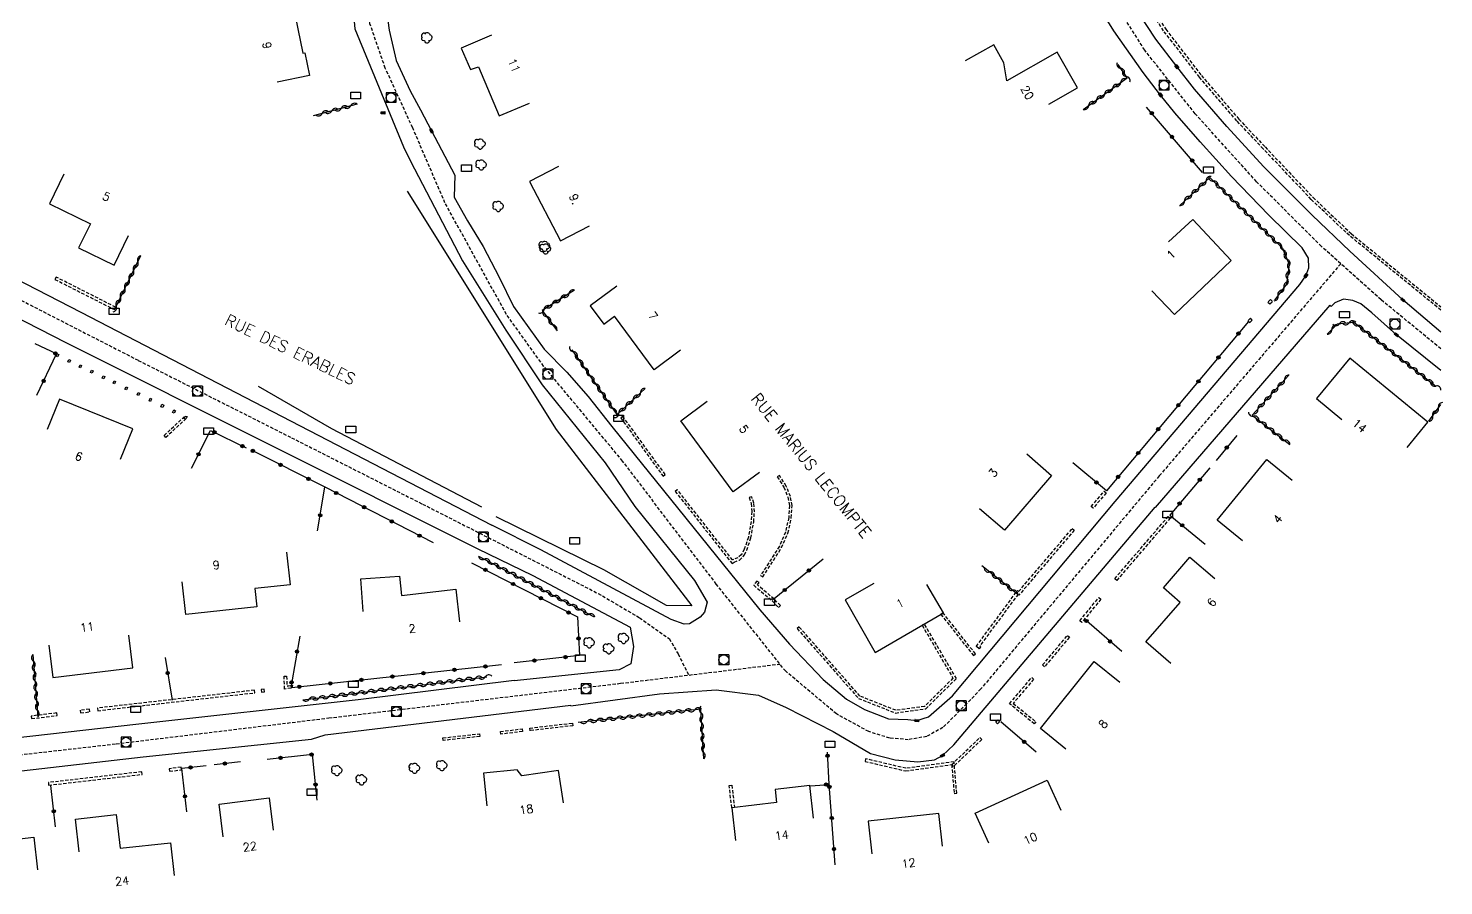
# Model space of a CAD drawing. Header units: millimetres. Extents: x 119599 to 140000, y 124063 to 129001.
# Drawn here: x 139784.9 to 140000.4, y 128032 to 128162.5 of the extents above; entities that cross this region are included whole.
import ezdxf
from ezdxf.enums import TextEntityAlignment as Align

# ---------------------------------------------------------------- set-up
doc = ezdxf.new("R2010")
doc.units = ezdxf.units.MM
doc.linetypes.add('DASHED', pattern=[0.75, 0.5, -0.25])
doc.layers.get('0').update_dxf_attribs({"linetype": 'CONTINUOUS'})
for name, color, linetype in [('W0001', 6, 'DASHED'), ('W0008', 7, 'CONTINUOUS'), ('W0100', 7, 'CONTINUOUS'), ('W0112', 1, 'DASHED'), ('W0300', 7, 'CONTINUOUS'), ('W0302', 3, 'CONTINUOUS'), ('W0310', 3, 'CONTINUOUS'), ('W0322', 7, 'CONTINUOUS'), ('W0400', 7, 'CONTINUOUS'), ('W0420', 7, 'CONTINUOUS'), ('W0989', 7, 'CONTINUOUS'), ('W0991', 7, 'CONTINUOUS'), ('W1471', 7, 'CONTINUOUS')]:
    doc.layers.add(name, color=color, linetype=linetype)
doc.styles.get("Standard").update_dxf_attribs({"font": 'romans.shx', "width": 0.85})

# ---------------------------------------------------------------- blocks, each defined once
blk = doc.blocks.new('t310o')
at = {"color": 0, "linetype": 'Continuous'}
for centre, start, end in [((-0.5, 0.38), 216.8699, 323.1304), ((0.5, -0.37), 36.8699, 143.1303)]:
    blk.add_arc(centre, 0.625, start, end, dxfattribs=at)
blk = doc.blocks.new('T400')
for p, q in [((-0.15, 0.3), (0.15, 0.3)), ((-0.15, -0.25), (-0.15, 0.3)), ((-0.15, 0.15), (0.15, 0.15)), ((-0.15, 0), (0.15, 0)), ((0.15, 0.3), (0.15, -0.25)), ((-0.15, -0.15), (0.15, -0.15)), ((-0.15, -0.25), (-0.15, -0.3)), ((-0.15, -0.3), (0.15, -0.3)), ((0.15, -0.3), (0.15, -0.25))]:
    blk.add_line(p, q)
blk = doc.blocks.new('T420')
for p, q in [((0.75, 0.75), (-0.75, 0.75)), ((-0.75, 0.75), (-0.75, -0.75)), ((0.75, 0.75), (0.75, -0.75)), ((0.75, -0.75), (-0.75, -0.75))]:
    blk.add_line(p, q)
blk.add_ellipse((0, 0), major_axis=(-0.53, 0.53), ratio=1, start_param=3.926991, end_param=10.210176)
blk = doc.blocks.new('T1471')
at = {"color": 0, "linetype": 'Continuous', "flags": 128}
blk.add_lwpolyline([(-0.75, -0.5), (-0.75, 0.5), (0.75, 0.5), (0.75, -0.5), (-0.75, -0.5)], dxfattribs=at)
blk = doc.blocks.new('T300')
for p, q in [((-0.8, 0.51), (-0.86, 0.34)), ((-0.86, 0.34), (-0.86, 0.17)), ((-0.86, 0.17), (-0.74, 0.06)), ((-0.69, 0.63), (-0.8, 0.51)), ((-0.8, -0.06), (-0.74, 0.06)), ((-0.74, 0.06), (-0.69, 0.11)), ((-0.57, 0.69), (-0.69, 0.63)), ((-0.46, 0.69), (-0.57, 0.69)), ((-0.29, 0.63), (-0.46, 0.69)), ((-0.29, 0.63), (-0.17, 0.74)), ((-0.23, 0.57), (-0.29, 0.63)), ((-0.17, 0.74), (-0.06, 0.8)), ((-0.06, 0.8), (0.06, 0.8)), ((0.06, 0.8), (0.23, 0.74)), ((0.23, 0.74), (0.34, 0.63)), ((0.34, 0.63), (0.4, 0.51)), ((0.46, 0.46), (0.34, 0.46)), ((0.4, 0.51), (0.4, 0.46)), ((0.57, 0.4), (0.46, 0.46)), ((0.57, 0.4), (0.69, 0.29)), ((0.69, 0.29), (0.74, 0.17)), ((0.74, 0.06), (0.69, -0.17)), ((0.74, 0.17), (0.74, 0.06)), ((-0.8, -0.17), (-0.8, -0.06)), ((-0.8, -0.23), (-0.8, -0.17)), ((-0.74, -0.34), (-0.8, -0.23)), ((-0.69, -0.4), (-0.74, -0.34)), ((-0.51, -0.46), (-0.69, -0.4)), ((-0.4, -0.46), (-0.51, -0.46)), ((-0.4, -0.46), (-0.34, -0.46)), ((-0.34, -0.46), (-0.34, -0.4)), ((-0.34, -0.51), (-0.34, -0.46)), ((-0.29, -0.63), (-0.34, -0.51)), ((-0.17, -0.74), (-0.29, -0.63)), ((-0.06, -0.8), (-0.17, -0.74)), ((0.06, -0.8), (-0.06, -0.8)), ((0.17, -0.74), (0.06, -0.8)), ((0.23, -0.69), (0.17, -0.74)), ((0.29, -0.46), (0.23, -0.46)), ((0.29, -0.63), (0.23, -0.69)), ((0.46, -0.4), (0.29, -0.46)), ((0.34, -0.51), (0.29, -0.63)), ((0.34, -0.51), (0.34, -0.46)), ((0.57, -0.34), (0.46, -0.4)), ((0.63, -0.29), (0.57, -0.34)), ((0.69, -0.17), (0.63, -0.29))]:
    blk.add_line(p, q)
blk = doc.blocks.new('t322o')
at = {"color": 0, "linetype": 'Continuous'}
for radius in [0.25, 0.15]:
    blk.add_circle((0, 0), radius, dxfattribs=at)

msp = doc.modelspace()

# ---------------------------------------------------------------- linework, layer by layer
at = {"layer": 'W0001'}
for points in [[(140000, 128113.74), (139990.89, 128121.21), (139981.79, 128129.34), (139971.93, 128139.19), (139962.58, 128149.54), (139954.89, 128159.22), (139948.38, 128169.57), (139942.36, 128180.58), (139939.19, 128188.6), (139936.17, 128199.72), (139933.66, 128211.74), (139930.82, 128227.26), (139923.27, 128267.71), (139915.41, 128311.39), (139913.07, 128320.41), (139910.04, 128336.84)], [(139984.74, 128126.7), (139957.1, 128094.39), (139929.95, 128061.96), (139927.8, 128059.72), (139924.17, 128056.07), (139921.71, 128054.72), (139918.89, 128054.23), (139916.06, 128054.47), (139912.87, 128055.45), (139907.96, 128058.15), (139900.22, 128064.65), (139889.66, 128077.91), (139875.39, 128096.65), (139863.36, 128111.12), (139857.71, 128118.98), (139848.34, 128135.96), (139843.42, 128147.4), (139839.25, 128156.48), (139836.92, 128163.23), (139834.2, 128188.82), (139829.41, 128225.3), (139824.62, 128260.74), (139820.56, 128290.43), (139819.25, 128299.95)], [(139570.49, 128242.6), (139580.61, 128211.35), (139590.92, 128179.62), (139594.48, 128167.23), (139602.48, 128140.63), (139609.48, 128118.54), (139613.17, 128108.67), (139616.86, 128100.95), (139622.87, 128091.62), (139634.32, 128076.72), (139655.82, 128049.18), (139660, 128044.89), (139664.42, 128042.07), (139667.98, 128041.09), (139673.01, 128040.47), (139684.23, 128040.58), (139693.93, 128041.2), (139728.36, 128045.61), (139798.27, 128053.6), (139830.64, 128057.53), (139875.09, 128062.81), (139899.35, 128065.75)], [(139616.09, 128102.55), (139664.67, 128112.13), (139704.63, 128119.74), (139728.33, 128123.91), (139756.26, 128128.96), (139761.91, 128129.57), (139765.59, 128129.33), (139769.15, 128128.23), (139773.82, 128126.26), (139801.63, 128111.99), (139824.96, 128100.21), (139844.92, 128090.1), (139871.68, 128076.49), (139877.95, 128072.8), (139882.49, 128069.62), (139883.84, 128067.28), (139885.45, 128064.06)]]:
    msp.add_lwpolyline(points, dxfattribs=at)
at = {"layer": 'W0008'}
for points in [[(140000, 128116.29), (139994.2, 128121.19), (139986.13, 128128.6), (139980.4, 128134.1), (139973.05, 128141.45), (139967.38, 128147.62), (139962.5, 128153.3), (139959.76, 128156.71), (139956.61, 128160.91), (139952.7, 128166.82), (139948.35, 128174.12), (139944.63, 128181.47), (139943.24, 128184.58), (139940.67, 128192.15), (139938.36, 128200.71), (139936.77, 128207.65), (139935.21, 128215.86), (139928.88, 128250.16), (139919.4, 128301.7), (139917.49, 128312.07), (139916.99, 128315.69), (139916.32, 128319.04), (139913.01, 128337.5)], [(139833.83, 128170.73), (139834.6, 128162.45), (139842.01, 128144.51), (139843.1, 128142.31), (139851.02, 128127.14), (139857.6, 128116.6), (139863.14, 128108.25), (139872.73, 128096.39), (139877.23, 128089.72), (139886.35, 128078.47), (139888.27, 128075.15), (139887.88, 128073.63), (139887.19, 128072.88), (139885.6, 128071.87), (139884.77, 128071.82), (139882.8, 128072.52), (139862.96, 128083.14), (139855.45, 128086.88)], [(139838.71, 128170.49), (139839.84, 128162.26), (139840.91, 128157.65), (139843.02, 128153.01), (139844.63, 128150.15), (139846.29, 128146.93), (139849.82, 128140.21), (139849.72, 128136.85), (139851.79, 128133.21), (139854.16, 128129.31), (139856.61, 128124.65), (139858.79, 128120.19), (139863.43, 128113.68), (139866.92, 128110.2), (139870.12, 128106.46), (139873.77, 128101.91), (139896.29, 128073.99), (139900.8, 128068.79), (139905.91, 128063.38), (139909.47, 128060.38), (139912.21, 128058.83), (139915.89, 128057.4), (139918.83, 128057.3), (139920.18, 128057.13), (139921.98, 128057.7), (139925.63, 128060.88), (139950.38, 128090.51)], [(139950.38, 128090.52), (139978.54, 128123.55), (139979.45, 128124.88), (139979.91, 128126.07), (139979.83, 128127.54), (139978.86, 128129.11), (139973.79, 128134.12), (139968.11, 128139.98), (139963.32, 128145.24), (139959.5, 128149.68), (139957.31, 128152.39), (139954.67, 128155.8), (139950.19, 128162.14), (139946.1, 128168.8)], [(139604.74, 128140.6), (139612.04, 128118.5), (139614.89, 128112), (139616.81, 128109.75), (139619.22, 128107.98), (139621.88, 128107.18), (139626.77, 128107.49), (139673.48, 128116.61), (139704.12, 128122.14), (139716.97, 128124.46), (139754.86, 128131.39), (139759.37, 128132.08), (139765.38, 128131.83), (139770.48, 128130.48), (139775.98, 128127.99), (139792.91, 128119.31), (139855.45, 128086.91)], [(139636.24, 128078.31), (139636.56, 128078.58), (139625.84, 128092.46), (139625.1, 128093.76), (139624.71, 128095.73), (139624.88, 128098), (139625.72, 128099.78), (139626.9, 128101.37), (139628.5, 128102.48), (139630.63, 128103.07), (139674.53, 128111.32), (139702.33, 128116.78), (139755.43, 128126.17), (139759.62, 128126.8), (139762.49, 128126.89), (139765.71, 128126.65), (139768.41, 128125.86), (139770.24, 128125.12), (139790.62, 128114.71), (139853.26, 128083.33)], [(140000, 128110.45), (139993.23, 128115.88), (139989.47, 128119.23), (139987.81, 128120.59), (139986.57, 128121.12), (139985.15, 128121.29), (139983.86, 128120.74), (139983.28, 128120.21), (139983.07, 128120.41), (139956.5, 128089.6)], [(139867.52, 128059.4), (139881.03, 128061.22), (139889.64, 128061.84), (139896.09, 128061), (139900.29, 128059.15), (139907.47, 128055.45), (139913.15, 128052.11), (139916.91, 128051.18), (139920.36, 128050.88), (139922.86, 128051.14), (139924.12, 128051.83), (139925.82, 128053.46), (139956.5, 128089.61)], [(139853.26, 128083.35), (139861.73, 128079.22), (139876.55, 128071.38), (139877.04, 128068.43), (139876.65, 128065.78), (139874.86, 128064.85), (139858.88, 128063.21)], [(139636.26, 128078.3), (139657.88, 128050.91), (139661.75, 128046.98), (139665.12, 128044.96), (139668.48, 128044.08), (139673.46, 128043.38), (139679.57, 128043.16), (139687.49, 128043.73), (139692.24, 128043.87), (139727.26, 128048.21), (139801.28, 128056.61), (139835.13, 128060.34), (139858.9, 128063.27)], [(139642.89, 128061.45), (139653.93, 128046.93), (139656.03, 128044.77), (139658.21, 128042.74), (139661.61, 128040.53), (139665.41, 128038.92), (139669.66, 128037.8), (139672, 128037.61), (139671.82, 128037.81), (139676.39, 128038.15), (139683.24, 128038.1), (139687, 128037.76), (139687.91, 128037.86), (139728.65, 128042.86), (139728.61, 128043.17), (139752.7, 128045.92), (139752.86, 128044.57), (139768.54, 128046.45), (139768.38, 128047.72), (139802.39, 128051.63), (139828.03, 128054.29), (139830.1, 128054.98), (139867.53, 128059.46)]]:
    msp.add_lwpolyline(points, dxfattribs=at)
at = {"layer": 'W0100'}
for p, q in [((139825.17, 128166.16), (139826.7, 128158.74)), ((139826.7, 128158.74), (139826.98, 128158.79)), ((139826.98, 128158.79), (139827.7, 128155.38)), ((139827.7, 128155.38), (139822.81, 128154.34)), ((139874.49, 128123.26), (139870.47, 128120.29)), ((139870.47, 128120.29), (139872.52, 128117.52)), ((139872.52, 128117.52), (139874.16, 128118.74)), ((139880.21, 128110.55), (139874.16, 128118.74)), ((139884.23, 128113.52), (139880.21, 128110.55)), ((139824.19, 128082.8), (139824.75, 128077.83)), ((139808.87, 128073.27), (139808.31, 128078.24)), ((139824.75, 128077.83), (139819.4, 128077.23)), ((139819.4, 128077.23), (139819.7, 128074.48)), ((139819.7, 128074.48), (139808.87, 128073.27))]:
    msp.add_line(p, q, dxfattribs=at)
for points in [[(139855.42, 128161.5), (139850.83, 128159.53), (139852.22, 128156.27), (139853.44, 128156.7), (139856.61, 128149.21), (139861.21, 128151.16)], [(139940.31, 128151.01), (139944.66, 128153.48), (139941.56, 128158.93), (139933.9, 128154.55), (139933.43, 128157.31), (139931.9, 128160.04), (139927.54, 128157.59)], [(139790.29, 128140.32), (139788.11, 128135.82), (139794.34, 128132.8), (139792.55, 128129.13), (139797.97, 128126.49), (139800.16, 128130.99)], [(139865.62, 128141.53), (139861.19, 128139.21), (139865.92, 128130.17), (139870.35, 128132.48)], [(139955.99, 128122.58), (139959.43, 128118.96), (139968.06, 128127.18), (139962.2, 128133.46), (139958.54, 128130.05)], [(139994.84, 128098.72), (139998.01, 128102.58), (139986.12, 128112.34), (139981.06, 128106.17), (139984.93, 128103)], [(139798.91, 128096.93), (139800.79, 128101.57), (139789.63, 128106.1), (139787.75, 128101.47)], [(139896.24, 128094.93), (139892.21, 128091.96), (139884.25, 128102.78), (139888.27, 128105.75)], [(139936.92, 128097.73), (139940.71, 128094.47), (139933.53, 128086.13), (139929.74, 128089.39)], [(139969.8, 128084.49), (139965.93, 128087.65), (139973.48, 128096.88), (139977.35, 128093.72)], [(139958.85, 128065.85), (139955.08, 128069.13), (139960.29, 128075.12), (139957.77, 128077.34), (139961.78, 128082.02), (139965.58, 128078.77)], [(139835.9, 128073.75), (139835.55, 128078.74), (139841.4, 128079.15), (139841.71, 128076.19), (139849.97, 128077.14), (139850.54, 128072.17)], [(139913.62, 128078.01), (139909.28, 128075.52), (139913.87, 128067.51), (139924.25, 128073.54), (139921.74, 128077.86)], [(139788.01, 128068.64), (139788.62, 128063.68), (139800.81, 128065.19), (139800.19, 128070.15)], [(139942.89, 128052.79), (139939, 128055.93), (139947.22, 128066.11), (139951.11, 128062.97)], [(139866.41, 128044.62), (139865.65, 128049.56), (139860.04, 128048.7), (139859.32, 128049.65), (139854.2, 128049.11), (139854.73, 128044.14)], [(139904.47, 128042.26), (139903.9, 128047.23), (139898.62, 128046.62), (139898.83, 128044.67), (139892.01, 128043.85), (139892.6, 128038.89)], [(139931.15, 128038.48), (139929.07, 128043.03), (139940.06, 128048.04), (139942.13, 128043.49)], [(139814.57, 128039.46), (139813.93, 128044.42), (139821.55, 128045.39), (139822.18, 128040.43)], [(139924.08, 128038), (139923.54, 128042.97), (139912.8, 128041.8), (139913.35, 128036.83)], [(139792.63, 128037.15), (139792.06, 128042.12), (139798.29, 128042.83), (139798.89, 128037.69), (139806.54, 128038.54), (139807.09, 128033.57)], [(139773.2, 128032.91), (139772.64, 128037.88), (139785.74, 128039.37), (139786.3, 128034.4)]]:
    msp.add_lwpolyline(points, dxfattribs=at)
at = {"layer": 'W0112'}
for p, q in [((139957.78, 128162.16), (139953.05, 128169.4)), ((139953.39, 128169.62), (139958.11, 128162.4)), ((139963.22, 128155.1), (139957.78, 128162.16)), ((139958.11, 128162.4), (139963.53, 128155.36)), ((139968.92, 128148.46), (139963.22, 128155.1)), ((139963.53, 128155.36), (139969.22, 128148.73)), ((139969.22, 128148.73), (139973.23, 128144.48)), ((139972.94, 128144.21), (139968.92, 128148.46)), ((139980.25, 128136.5), (139972.94, 128144.21)), ((139973.23, 128144.48), (139980.54, 128136.78)), ((139986.06, 128130.99), (139980.25, 128136.5)), ((139980.54, 128136.78), (139986.33, 128131.29)), ((139986.33, 128131.29), (140000, 128120.14)), ((140000, 128119.63), (139986.06, 128130.99)), ((139788.95, 128124.31), (139798.01, 128119.72)), ((139973.93, 128120.58), (139974.34, 128120.96)), ((139974.34, 128120.96), (139974.07, 128121.26)), ((139798.01, 128119.72), (139798.19, 128120.08)), ((139971.27, 128118.1), (139971, 128118.39)), ((139970.89, 128117.74), (139971.27, 128118.1)), ((139789.3, 128112.99), (139789.54, 128112.87)), ((139789.54, 128112.87), (139789.36, 128112.51)), ((139791.06, 128112.12), (139791.31, 128112.01)), ((139791.31, 128112.01), (139791.14, 128111.64)), ((139792.78, 128111.32), (139793.01, 128111.21)), ((139793.01, 128111.21), (139792.84, 128110.85)), ((139794.53, 128110.49), (139794.76, 128110.4)), ((139794.76, 128110.4), (139794.61, 128110.03)), ((139796.3, 128109.65), (139796.54, 128109.54)), ((139796.54, 128109.54), (139796.38, 128109.18)), ((139797.94, 128108.87), (139798.17, 128108.77)), ((139798.17, 128108.77), (139798.02, 128108.4)), ((139799.77, 128107.98), (139800, 128107.88)), ((139800, 128107.88), (139799.85, 128107.51)), ((139801.62, 128107.09), (139801.85, 128106.99)), ((139801.85, 128106.99), (139801.68, 128106.63)), ((139803.43, 128106.21), (139803.66, 128106.11)), ((139803.66, 128106.11), (139803.51, 128105.74)), ((139805.2, 128105.3), (139805.53, 128105.16)), ((139805.53, 128105.16), (139805.37, 128104.79)), ((139807.03, 128104.43), (139807.29, 128104.3)), ((139807.29, 128104.3), (139807.11, 128103.94)), ((139875.1, 128103.22), (139881.56, 128094.35)), ((139808.92, 128103.12), (139805.84, 128100.26)), ((139881.56, 128094.35), (139881.89, 128094.59)), ((139895.37, 128090.26), (139895.05, 128091.23)), ((139949.02, 128091.8), (139947.05, 128089.47)), ((139947.05, 128089.47), (139946.74, 128089.73)), ((139950.33, 128078.74), (139958.47, 128088.22)), ((139958.47, 128088.22), (139958.77, 128087.96)), ((139899.26, 128083.67), (139896.41, 128079.23)), ((139898.17, 128075.36), (139899.13, 128074.37)), ((139945.01, 128072.33), (139947.91, 128075.89)), ((139947.91, 128075.89), (139948.22, 128075.63)), ((139923.86, 128073.31), (139928.8, 128067.05)), ((139926.21, 128063.54), (139921.34, 128071.84)), ((139939.34, 128065.6), (139943.12, 128070.09)), ((139943.12, 128070.09), (139943.43, 128069.83)), ((139928.8, 128067.05), (139929.11, 128067.3)), ((139929.77, 128068.5), (139929.91, 128068.38)), ((139823.91, 128061.92), (139823.83, 128063.88)), ((139934.31, 128059.71), (139937.68, 128063.7)), ((139795.46, 128058.64), (139819.37, 128061.37)), ((139819.37, 128061.37), (139819.33, 128061.76)), ((139820.4, 128061.48), (139820.85, 128061.52)), ((139820.85, 128061.52), (139820.82, 128061.92)), ((139824.92, 128062.08), (139823.91, 128061.92)), ((139789.26, 128057.9), (139789.21, 128058.3)), ((139792.86, 128058.3), (139794.26, 128058.47)), ((139794.26, 128058.47), (139794.21, 128058.86)), ((139938.07, 128056.63), (139934.31, 128059.71)), ((139785.37, 128057.43), (139789.26, 128057.9)), ((139856.78, 128055.46), (139860.1, 128055.88)), ((139860.1, 128055.88), (139860.15, 128055.48)), ((139861.24, 128055.99), (139867.78, 128056.76)), ((139867.78, 128056.76), (139867.83, 128056.36)), ((139932.21, 128056.91), (139932.51, 128057.23)), ((139932.51, 128057.23), (139932.8, 128056.95)), ((139848.03, 128054.5), (139853.62, 128055.12)), ((139853.62, 128055.12), (139853.66, 128054.72)), ((139925.5, 128050.43), (139929.8, 128054.55)), ((139929.8, 128054.55), (139930.08, 128054.26)), ((139802.17, 128049.34), (139787.94, 128047.7)), ((139808.16, 128050.04), (139806.36, 128049.81)), ((139806.36, 128049.81), (139806.41, 128049.41)), ((139925.5, 128050.43), (139925.87, 128046.03)), ((139787.94, 128047.7), (139787.98, 128047.3)), ((139891.63, 128047.26), (139892.03, 128047.3)), ((139892.01, 128043.85), (139891.63, 128047.26))]:
    msp.add_line(p, q, dxfattribs=at)
for points in [[(139798.19, 128120.08), (139789.14, 128124.66), (139788.95, 128124.31)], [(139974.07, 128121.26), (139973.66, 128120.87), (139973.93, 128120.58)], [(139971, 128118.39), (139970.62, 128118.03), (139970.89, 128117.74)], [(139789.36, 128112.51), (139789.13, 128112.62), (139789.3, 128112.99)], [(139791.14, 128111.64), (139790.9, 128111.75), (139791.06, 128112.12)], [(139792.84, 128110.85), (139792.61, 128110.95), (139792.78, 128111.32)], [(139794.61, 128110.03), (139794.37, 128110.13), (139794.53, 128110.49)], [(139796.38, 128109.18), (139796.14, 128109.28), (139796.3, 128109.65)], [(139798.02, 128108.4), (139797.79, 128108.5), (139797.94, 128108.87)], [(139799.85, 128107.51), (139799.61, 128107.62), (139799.77, 128107.98)], [(139801.68, 128106.63), (139801.46, 128106.73), (139801.62, 128107.09)], [(139803.51, 128105.74), (139803.27, 128105.84), (139803.43, 128106.21)], [(139805.37, 128104.79), (139805.05, 128104.93), (139805.2, 128105.3)], [(139805.84, 128100.26), (139805.57, 128100.55), (139808.6, 128103.37), (139808.5, 128103.18)], [(139807.11, 128103.94), (139806.85, 128104.07), (139807.03, 128104.43)], [(139808.5, 128103.18), (139808.67, 128103.13), (139808.79, 128103.51)], [(139808.79, 128103.51), (139809.08, 128103.42), (139808.92, 128103.12)], [(139881.89, 128094.59), (139875.42, 128103.46), (139875.1, 128103.22)], [(139896.41, 128079.23), (139896.74, 128079.01), (139899.61, 128083.48), (139900.57, 128085.69), (139901.08, 128088), (139901.21, 128089.88), (139900.95, 128091.25), (139900.3, 128092.85)], [(139900.3, 128092.85), (139899.29, 128094.47), (139898.95, 128094.26)], [(139898.95, 128094.26), (139899.94, 128092.67), (139900.56, 128091.14), (139900.8, 128089.86), (139900.69, 128088.05), (139900.18, 128085.81), (139899.26, 128083.67)], [(139892.13, 128081.59), (139883.72, 128092.29), (139883.4, 128092.04)], [(139883.4, 128092.04), (139892.06, 128081.03), (139892.37, 128081.27), (139893.17, 128081.58), (139893.76, 128082.13), (139893.94, 128082.4), (139894.29, 128083.09), (139894.92, 128084.94), (139895.36, 128087.41), (139895.45, 128088.95), (139895.37, 128090.26)], [(139895.05, 128091.23), (139894.67, 128091.11), (139894.98, 128090.19), (139895.05, 128088.95), (139894.97, 128087.45), (139894.54, 128085.04), (139893.92, 128083.25), (139893.6, 128082.6), (139893.45, 128082.4), (139892.95, 128081.93), (139892.17, 128081.62), (139892.13, 128081.59)], [(139946.74, 128089.73), (139948.72, 128092.05), (139949.02, 128091.8)], [(139944.16, 128086.12), (139935.75, 128076.24), (139935.6, 128076.36), (139929.77, 128068.5)], [(139935.69, 128076.79), (139943.86, 128086.38), (139944.16, 128086.12)], [(139958.77, 128087.96), (139950.64, 128078.48), (139950.33, 128078.74)], [(139895.84, 128078.39), (139895.36, 128077.75), (139898.17, 128075.36)], [(139895.91, 128077.81), (139896.16, 128078.15), (139895.84, 128078.39)], [(139899.13, 128074.37), (139899.42, 128074.65), (139898.44, 128075.66), (139895.91, 128077.81)], [(139929.91, 128068.38), (139929.66, 128068.08), (139929.23, 128068.43), (139935.51, 128076.92), (139935.69, 128076.79)], [(139948.22, 128075.63), (139945.32, 128072.08), (139945.01, 128072.33)], [(139929.11, 128067.3), (139924.18, 128073.55), (139923.86, 128073.31)], [(139911.53, 128060.86), (139902.26, 128071.42), (139901.96, 128071.15)], [(139901.96, 128071.15), (139911.3, 128060.52), (139916.94, 128058.29), (139921.55, 128058.93), (139926.21, 128063.54)], [(139921.34, 128071.84), (139920.99, 128071.64), (139925.7, 128063.6), (139921.37, 128059.3), (139916.99, 128058.7), (139911.53, 128060.86)], [(139943.43, 128069.83), (139939.65, 128065.34), (139939.34, 128065.6)], [(139823.83, 128063.88), (139824.23, 128063.9), (139824.29, 128062.39)], [(139824.29, 128062.39), (139824.86, 128062.48), (139824.92, 128062.08)], [(139937.68, 128063.7), (139937.98, 128063.44), (139934.88, 128059.76)], [(139819.33, 128061.76), (139795.42, 128059.04), (139795.46, 128058.64)], [(139820.82, 128061.92), (139820.37, 128061.88), (139820.4, 128061.48)], [(139789.21, 128058.3), (139785.32, 128057.83), (139785.37, 128057.43)], [(139794.21, 128058.86), (139792.81, 128058.7), (139792.86, 128058.3)], [(139934.88, 128059.76), (139938.33, 128056.94), (139938.07, 128056.63)], [(139867.83, 128056.36), (139861.29, 128055.6), (139861.24, 128055.99)], [(139932.8, 128056.95), (139932.5, 128056.64), (139932.21, 128056.91)], [(139853.66, 128054.72), (139848.08, 128054.11), (139848.03, 128054.5)], [(139860.15, 128055.48), (139856.83, 128055.06), (139856.78, 128055.46)], [(139930.08, 128054.26), (139925.77, 128050.14), (139925.5, 128050.43)], [(139787.98, 128047.3), (139802.22, 128048.94), (139802.17, 128049.34)], [(139806.41, 128049.41), (139808.21, 128049.64), (139808.16, 128050.04)], [(139918.53, 128049.87), (139912.4, 128051.32), (139912.31, 128050.93)], [(139912.31, 128050.93), (139918.51, 128049.46), (139925.5, 128050.43)], [(139925.87, 128046.03), (139926.27, 128046.07), (139925.86, 128050.88), (139918.53, 128049.87)], [(139892.03, 128047.3), (139892.41, 128043.9), (139892.01, 128043.85)]]:
    msp.add_lwpolyline(points, dxfattribs=at)
at = {"layer": 'W0302'}
for points in [[(139842.58, 128137.77), (139865.27, 128101.44), (139885.95, 128074.62), (139882.06, 128074.66), (139872.53, 128080.1), (139856.12, 128088.16)], [(139819.88, 128108.06), (139831.06, 128101.63), (139853.92, 128089.67)]]:
    msp.add_lwpolyline(points, dxfattribs=at)
at = {"layer": 'W0310'}
for p, q in [((139834.95, 128151.01), (139828.25, 128149.23)), ((139802, 128127.89), (139798, 128119.72)), ((139853.46, 128082.18), (139871.07, 128072.93)), ((139935.57, 128076.35), (139930.1, 128080.68)), ((139785.57, 128067.18), (139786.34, 128057.65)), ((139826.69, 128060.28), (139854.73, 128063.8))]:
    msp.add_line(p, q, dxfattribs=at)
for points in [[(139945.53, 128150.19), (139952.23, 128154.99), (139950.85, 128157.06)], [(139960.22, 128135.58), (139964.81, 128139.81), (139975.89, 128129.05), (139976.89, 128126.57), (139976.46, 128123.61), (139974.67, 128121.15)], [(139868.06, 128122.7), (139863.15, 128119.58), (139865.4, 128116.49)], [(139982.67, 128116), (139984.27, 128117.54), (139986.72, 128117.78), (139999.24, 128108.05)], [(139878.83, 128107.72), (139874.54, 128103.73), (139867.73, 128113.57)], [(139976.86, 128109.74), (139971.28, 128103.66), (139977, 128099.17)], [(139998.15, 128102.73), (140000, 128105.25)], [(139887.75, 128051.32), (139887.3, 128058.89), (139868.64, 128056.86)]]:
    msp.add_lwpolyline(points, dxfattribs=at)
at = {"layer": 'W0322'}
for p, q in [((139963.69, 128140.6), (139955.17, 128150.55)), ((139968.91, 128100.53), (139965.77, 128096.76)), ((139828.94, 128086.05), (139830.07, 128092.67)), ((139898.22, 128075.53), (139905.95, 128081.78)), ((139951.41, 128067.64), (139945.66, 128072.61)), ((139826.22, 128069.98), (139824.91, 128062.46)), ((139805.71, 128066.72), (139806.82, 128060.25)), ((139938.35, 128052.34), (139932.96, 128056.94)), ((139811.97, 128050.26), (139808.25, 128049.85)), ((139809.03, 128043.24), (139808.25, 128049.85)), ((139817.19, 128050.83), (139813.2, 128050.41)), ((139789.01, 128040.96), (139788.34, 128047.27)), ((139904, 128047.22), (139906.85, 128047.42))]:
    msp.add_line(p, q, dxfattribs=at)
for points in [[(139970.7, 128117.89), (139949.08, 128092.12), (139943.95, 128096.38)], [(139786.21, 128106.7), (139789.18, 128112.96), (139785.96, 128114.49)], [(139809.75, 128095.55), (139812.63, 128101.33), (139818.06, 128098.66)], [(139846.58, 128084.21), (139830.08, 128092.67), (139818.88, 128098.3)], [(139964.8, 128095.63), (139958.71, 128088.39), (139964.08, 128084.02)], [(139852.38, 128081.18), (139868.5, 128072.91), (139868.82, 128067.06), (139858.89, 128065.91)], [(139824.31, 128062.43), (139824.9, 128062.46), (139825.12, 128062.53), (139825, 128062.16), (139856.94, 128065.66)], [(139828.87, 128045.03), (139828.17, 128051.98), (139821.27, 128051.22)], [(139907.76, 128035.19), (139906.85, 128047.43), (139906.57, 128052.35)]]:
    msp.add_lwpolyline(points, dxfattribs=at)

# ---------------------------------------------------------------- block references
at = {"layer": 'W0300'}
for p in [(139845.62, 128161.1), (139853.7, 128144.92), (139853.88, 128141.74), (139856.47, 128135.42), (139863.51, 128129.36), (139863.66, 128128.95), (139870.33, 128068.98), (139873.3, 128068.07), (139875.55, 128069.64), (139831.91, 128049.51), (139843.72, 128049.86), (139847.9, 128050.27), (139835.65, 128048.11)]:
    msp.add_blockref('T300', p, dxfattribs=at)
at = {"layer": 'W0310'}
for p, rotation in [((139951.25, 128156.46), 123.6260589339636), ((139951.22, 128154.27), 35.6663607658749), ((139952.08, 128155.21), 123.6260589339636), ((139948.78, 128152.52), 35.6663607658749), ((139950, 128153.4), 35.6663607658749), ((139832.54, 128150.37), 194.9260378285175), ((139833.99, 128150.75), 194.9260378285175), ((139946.35, 128150.78), 35.6663607658749), ((139947.57, 128151.65), 35.6663607658749), ((139829.64, 128149.6), 194.9260378285175), ((139831.09, 128149.98), 194.9260378285175), ((139964.26, 128139.3), 42.63958144050134), ((139965.35, 128139.29), 315.8237158303678), ((139962.05, 128137.27), 42.63958144050134), ((139963.16, 128138.29), 42.63958144050134), ((139966.43, 128138.24), 315.8237158303678), ((139967.5, 128137.2), 315.8237158303678), ((139960.95, 128136.26), 42.63958144050134), ((139968.58, 128136.15), 315.8237158303678), ((139969.65, 128135.11), 315.8237158303678), ((139970.73, 128134.06), 315.8237158303678), ((139971.81, 128133.02), 315.8237158303678), ((139972.88, 128131.97), 315.8237158303678), ((139973.96, 128130.93), 315.8237158303678), ((139975.03, 128129.88), 315.8237158303678), ((139976, 128128.76), 291.8371804825719), ((139801.56, 128126.99), 243.8831138931207), ((139976.56, 128127.37), 291.8371804825719), ((139976.8, 128125.94), 261.8752932935559), ((139800.24, 128124.29), 243.8831138931207), ((139800.9, 128125.64), 243.8831138931207), ((139976.58, 128124.46), 261.8752932935559), ((139799.58, 128122.95), 243.8831138931207), ((139867.21, 128122.16), 212.4651557173456), ((139975.2, 128121.88), 233.9325709733188), ((139976.08, 128123.09), 233.9325709733188), ((139798.26, 128120.26), 243.8831138931207), ((139798.92, 128121.6), 243.8831138931207), ((139863.42, 128119.75), 212.4651557173456), ((139864.68, 128120.55), 212.4651557173456), ((139865.95, 128121.36), 212.4651557173456), ((139863.85, 128118.62), 306.1111917952238), ((139864.74, 128117.41), 306.1111917952238), ((139983.39, 128116.69), 44.01476986809993), ((139984.55, 128117.57), 5.525287137764535), ((139986.04, 128117.71), 5.525287137764535), ((139987.37, 128117.27), 322.1468254469989), ((139988.55, 128116.35), 322.1468254469989), ((139989.74, 128115.43), 322.1468254469989), ((139867.92, 128113.3), 124.6998276920887), ((139990.92, 128114.51), 322.1468254469989), ((139992.1, 128113.59), 322.1468254469989), ((139868.77, 128112.07), 124.6998276920887), ((139993.29, 128112.67), 322.1468254469989), ((139994.47, 128111.75), 322.1468254469989), ((139869.62, 128110.84), 124.6998276920887), ((139870.48, 128109.6), 124.6998276920887), ((139976.19, 128109), 227.4516271221322), ((139995.66, 128110.83), 322.1468254469989), ((139996.84, 128109.91), 322.1468254469989), ((139998.03, 128108.99), 322.1468254469989), ((139871.33, 128108.37), 124.6998276920887), ((139872.18, 128107.14), 124.6998276920887), ((139878.1, 128107.04), 222.890117680535), ((139974.16, 128106.79), 227.4516271221322), ((139975.17, 128107.89), 227.4516271221322), ((139999.21, 128108.07), 322.1468254469989), ((139873.04, 128105.9), 124.6998276920887), ((139873.89, 128104.67), 124.6998276920887), ((139875.9, 128105), 222.890117680535), ((139877, 128106.02), 222.890117680535), ((139972.13, 128104.58), 227.4516271221322), ((139973.14, 128105.68), 227.4516271221322), ((139999.63, 128104.74), 53.75593016548066), ((139874.8, 128103.98), 222.890117680535), ((139971.48, 128103.5), 321.8423388397685), ((139972.66, 128102.58), 321.8423388397685), ((139998.74, 128103.53), 53.75593016548066), ((139973.84, 128101.65), 321.8423388397685), ((139975.02, 128100.72), 321.8423388397685), ((139976.2, 128099.8), 321.8423388397685), ((139854.34, 128081.71), 332.2987200424989), ((139855.67, 128081.02), 332.2987200424989), ((139857, 128080.32), 332.2987200424989), ((139858.33, 128079.62), 332.2987200424989), ((139859.65, 128078.92), 332.2987200424989), ((139931.25, 128079.77), 141.6561615151331), ((139932.43, 128078.84), 141.6561615151331), ((139860.98, 128078.23), 332.2987200424989), ((139862.31, 128077.53), 332.2987200424989), ((139863.64, 128076.83), 332.2987200424989), ((139933.61, 128077.91), 141.6561615151331), ((139934.78, 128076.98), 141.6561615151331), ((139864.97, 128076.13), 332.2987200424989), ((139866.29, 128075.44), 332.2987200424989), ((139867.62, 128074.74), 332.2987200424989), ((139868.95, 128074.04), 332.2987200424989), ((139870.28, 128073.35), 332.2987200424989), ((139785.65, 128066.18), 274.6167187927136), ((139785.77, 128064.68), 274.6167187927136), ((139785.89, 128063.19), 274.6167187927136), ((139786.01, 128061.7), 274.6167187927136), ((139839.59, 128061.9), 7.155892212381309), ((139841.07, 128062.09), 7.155892212381309), ((139842.56, 128062.28), 7.155892212381309), ((139844.05, 128062.46), 7.155892212381309), ((139845.54, 128062.65), 7.155892212381309), ((139847.03, 128062.84), 7.155892212381309), ((139848.52, 128063.02), 7.155892212381309), ((139850, 128063.21), 7.155892212381309), ((139851.49, 128063.4), 7.155892212381309), ((139852.98, 128063.58), 7.155892212381309), ((139854.47, 128063.77), 7.155892212381309), ((139786.13, 128060.2), 274.6167187927136), ((139827.68, 128060.41), 7.155892212381309), ((139829.17, 128060.59), 7.155892212381309), ((139830.66, 128060.78), 7.155892212381309), ((139832.14, 128060.97), 7.155892212381309), ((139833.63, 128061.15), 7.155892212381309), ((139835.12, 128061.34), 7.155892212381309), ((139836.61, 128061.53), 7.155892212381309), ((139838.1, 128061.72), 7.155892212381309), ((139786.25, 128058.71), 274.6167187927136), ((139875.95, 128057.65), 186.1974107538557), ((139877.44, 128057.82), 186.1974107538557), ((139878.93, 128057.98), 186.1974107538557), ((139880.42, 128058.14), 186.1974107538557), ((139881.92, 128058.3), 186.1974107538557), ((139883.41, 128058.46), 186.1974107538557), ((139884.9, 128058.63), 186.1974107538557), ((139886.39, 128058.79), 186.1974107538557), ((139887.34, 128058.31), 93.36553629359474), ((139869.99, 128057.01), 186.1974107538557), ((139871.48, 128057.17), 186.1974107538557), ((139872.97, 128057.33), 186.1974107538557), ((139874.46, 128057.49), 186.1974107538557), ((139887.43, 128056.81), 93.36553629359474), ((139887.51, 128055.31), 93.36553629359474), ((139887.6, 128053.82), 93.36553629359474), ((139887.69, 128052.32), 93.36553629359474)]:
    msp.add_blockref('t310o', p, dxfattribs=dict(at, rotation=rotation))
at = {"layer": 'W0322'}
for p, rotation in [((139955.96, 128149.62), 130.5671755144009), ((139959.05, 128146.01), 130.5671755144009), ((139962.14, 128142.4), 130.5671755144009), ((139969.17, 128116.07), 229.9979006465042), ((139789.01, 128113.05), 154.7507931274427), ((139966.12, 128112.43), 229.9979006465042), ((139787.23, 128108.85), 64.64719955258718), ((139963.07, 128108.79), 229.9979006465042), ((139960.01, 128105.15), 229.9979006465042), ((139813.23, 128101.04), 333.8114026175945), ((139956.96, 128101.52), 229.9979006465042), ((139817.49, 128098.94), 333.8114026175945), ((139967.39, 128098.71), 230.2257544261648), ((139810.81, 128097.68), 63.55808607392349), ((139819.06, 128098.2), 153.3410450677428), ((139953.91, 128097.88), 229.9979006465042), ((139823.31, 128096.07), 153.3410450677428), ((139827.55, 128093.94), 153.3410450677428), ((139947.55, 128093.4), 140.3297745233524), ((139950.85, 128094.24), 229.9979006465042), ((139963.27, 128093.81), 229.9509293402467), ((139831.79, 128091.79), 152.8410898594726), ((139960.21, 128090.18), 229.9509293402467), ((139829.34, 128088.39), 80.30889135567703), ((139836.02, 128089.63), 152.8410898594726), ((139840.24, 128087.46), 152.8410898594726), ((139960.58, 128086.87), 320.9369687488084), ((139844.47, 128085.29), 152.8410898594726), ((139854.5, 128080.09), 332.8407306856912), ((139903.76, 128080.01), 38.97140227202306), ((139858.72, 128077.93), 332.8407306856912), ((139900.07, 128077.02), 38.97140227202306), ((139862.95, 128075.76), 332.8407306856912), ((139867.17, 128073.59), 332.8407306856912), ((139946.02, 128072.3), 139.1304976665511), ((139868.68, 128069.65), 273.1872891434368), ((139949.61, 128069.19), 139.1304976665511), ((139825.81, 128067.64), 260.1120328869259), ((139866.69, 128066.81), 186.5528609247866), ((139806.11, 128064.38), 279.8053722011223), ((139845.05, 128064.35), 6.25109355737436), ((139849.77, 128064.87), 6.25109355737436), ((139854.49, 128065.39), 6.25109355737436), ((139861.97, 128066.27), 186.5528609247866), ((139824.99, 128062.96), 260.1120328869259), ((139826.16, 128062.29), 6.25109355737436), ((139830.88, 128062.8), 6.25109355737436), ((139835.61, 128063.32), 6.25109355737436), ((139840.33, 128063.84), 6.25109355737436), ((139936.55, 128053.88), 139.5486386618298), ((139823.31, 128051.45), 186.2755189622291), ((139828.03, 128051.96), 186.2755189622291), ((139906.6, 128051.78), 93.27013783613249), ((139809.61, 128050), 186.2202158157666), ((139814.83, 128050.58), 185.9551281929877), ((139828.63, 128047.4), 95.7293095436329), ((139906.37, 128047.39), 4.109910317533647), ((139906.88, 128047.04), 94.2388486038208), ((139808.75, 128045.6), 96.71777052510122), ((139788.76, 128043.32), 96.09596714774534), ((139907.23, 128042.3), 94.2388486038208), ((139907.58, 128037.56), 94.2388486038208)]:
    msp.add_blockref('t322o', p, dxfattribs=dict(at, rotation=rotation))
at = {"layer": 'W0400'}
for p, rotation in [((139959.76, 128156.71), 218.7127681401616), ((139957.31, 128152.39), 39.00290313275774), ((139838.92, 128149.68), 90), ((139846.29, 128146.93), 207.2024653505745), ((139979.45, 128124.88), 325.7343654948828), ((139994.2, 128121.19), 229.7670728318412), ((139993.23, 128115.88), 51.29160691525585), ((139920.18, 128057.13), 262.6273480620256), ((139924.12, 128051.83), 118.7191408659226)]:
    msp.add_blockref('T400', p, dxfattribs=dict(at, rotation=rotation))
at = {"layer": 'W0420'}
for p in [(139840.12, 128151.98), (139957.83, 128153.87), (139992.98, 128117.5), (139864, 128109.89), (139810.66, 128107.29), (139854.18, 128085.09), (139890.8, 128066.4), (139869.82, 128061.97), (139926.95, 128059.39), (139840.93, 128058.5), (139799.76, 128053.84)]:
    msp.add_blockref('T420', p, dxfattribs=at)
at = {"layer": 'W1471'}
for p in [(139834.74, 128152.32), (139851.62, 128141.24), (139964.61, 128140.97), (139797.96, 128119.46), (139985.32, 128118.94), (139874.8, 128103.16), (139812.36, 128101.19), (139834, 128101.45), (139958.38, 128088.53), (139868.08, 128084.49), (139897.77, 128075.17), (139868.95, 128066.64), (139834.38, 128062.65), (139801.23, 128058.85), (139932.16, 128057.67), (139906.96, 128053.52), (139828.1, 128046.24)]:
    msp.add_blockref('T1471', p, dxfattribs=at)

# ---------------------------------------------------------------- texts
at = {"layer": 'W0989'}
for s, rotation, p in [('RUE DES ERABLES', 334.4487, (139824.79, 128113.63)), ('RUE MARIUS LECOMPTE', 308.884, (139904.11, 128095.99))]:
    msp.add_text(s, height=1.75, rotation=rotation, dxfattribs=at).set_placement(p, align=Align.MIDDLE)
at = {"layer": 'W0991'}
for s, height, rotation, p in [('6', 1.25, 101.6871, (139821.24, 128159.94)), ('11', 1.25, 292.9339, (139858.87, 128156.9)), ('20', 1.25, 299.6021, (139937.02, 128152.75)), ('5', 1.25, 334.1807, (139796.78, 128136.93)), ('1', 1.25, 43.6128, (139958.92, 128128.14)), ('7', 1.25, 306.4778, (139880.03, 128118.75)), ('5', 1.25, 306.3627, (139893.87, 128101.52)), ('14', 1.249, 320.6315, (139987.62, 128102.05)), ('6', 1.25, 337.884, (139792.58, 128097.35)), ('3', 1.25, 49.2676, (139931.81, 128094.87)), ('4', 1.25, 50.7193, (139975.12, 128087.84)), ('9', 1.25, 6.3559, (139813.51, 128080.83)), ('1', 1.25, 25.7749, (139917.65, 128075)), ('6', 1.25, 50.7193, (139965.09, 128075.13)), ('11', 1.25, 7.0632, (139793.85, 128071.38)), ('2', 1.25, 6.5023, (139843.34, 128071.15)), ('8', 1.25, 50.7193, (139948.56, 128056.62)), ('18', 1.25, 8.6935, (139860.72, 128043.61)), ('22', 1.249, 7.2479, (139818.63, 128037.96)), ('14', 1.25, 6.8162, (139899.61, 128039.68)), ('10', 1.25, 24.5393, (139937.47, 128039.17)), ('12', 1.25, 6.2492, (139918.93, 128035.43)), ('24', 1.25, 6.3203, (139799.18, 128032.72))]:
    msp.add_text(s, height=height, rotation=rotation, dxfattribs=at).set_placement(p, align=Align.MIDDLE)
msp.add_text('9.', height=1.25, rotation=292.9339, dxfattribs=at).set_placement((139867.21, 128137.04))

doc.saveas('drawing.dxf')
